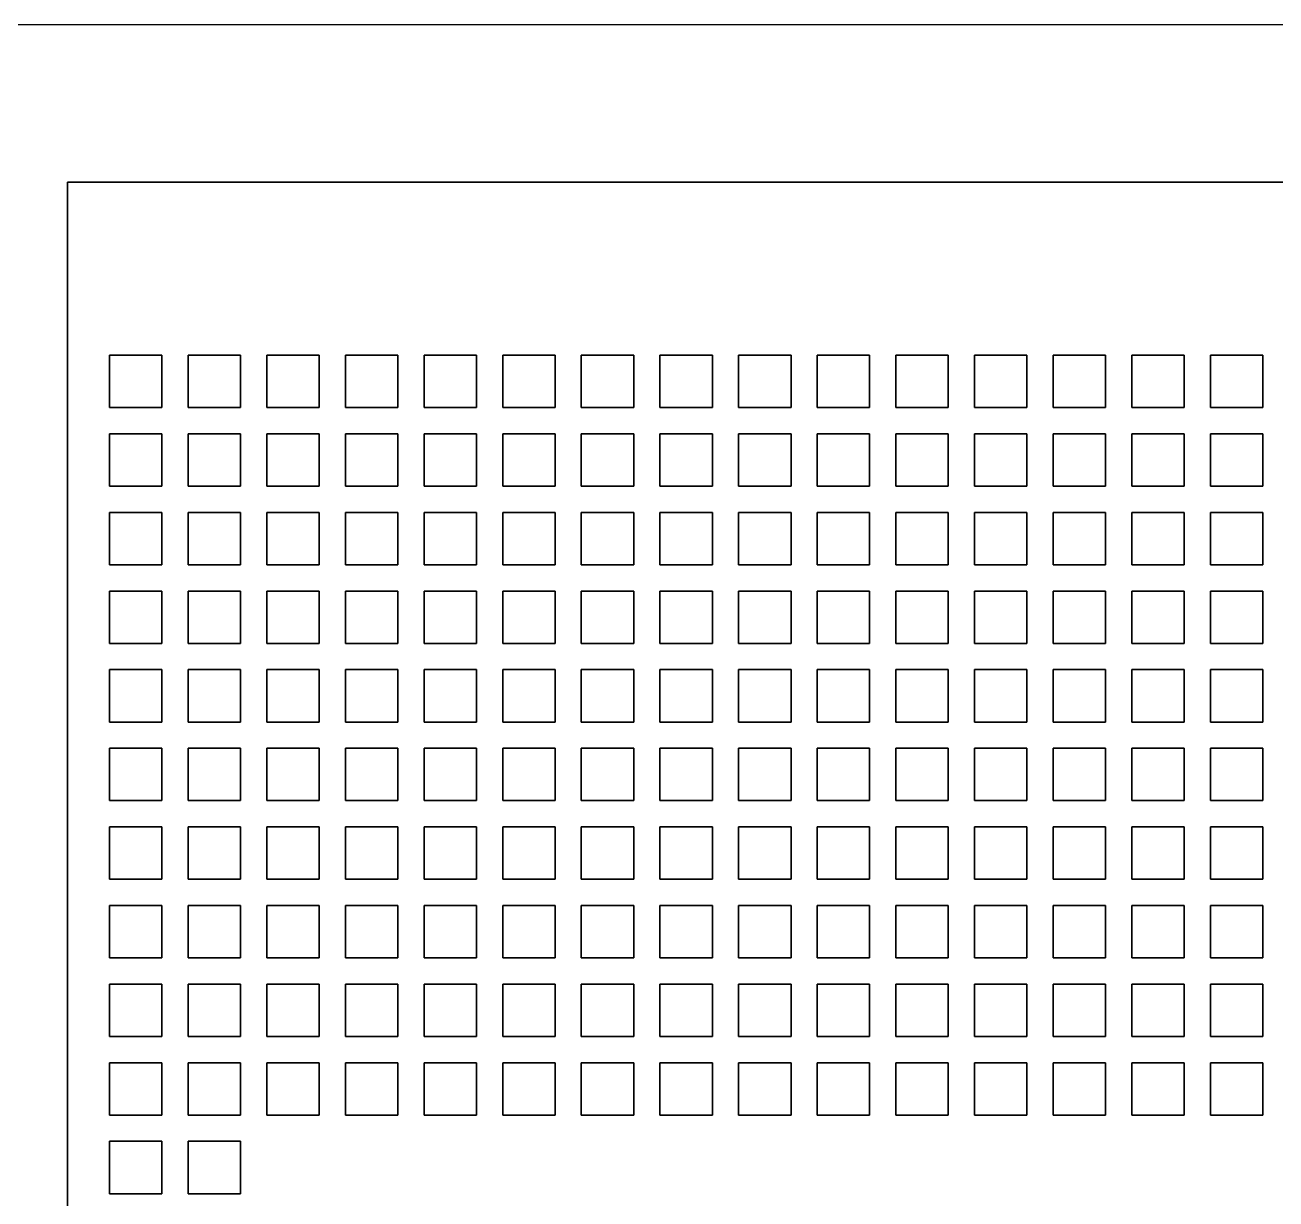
# Model space of a CAD drawing. Header units: millimetres. Extents: x 0 to 840, y -1485 to 297.
# Drawn here: x 176.575 to 178.961, y -1324.37 to -1322.13 of the extents above; entities that cross this region are included whole.
import ezdxf

# ---------------------------------------------------------------- set-up
doc = ezdxf.new("R2010")
doc.units = ezdxf.units.MM

# ---------------------------------------------------------------- blocks, each defined once
blk = doc.blocks.new('XT2_3M ABB')
at = {"color": 7, "lineweight": 35}
for p, q in [((-4.2, 8.9), (-4.2, 3.55)), ((-4.2, 8.9), (-4.2, 3.55)), ((3.95, 3.55), (-3.95, 3.55)), ((3.95, 3.55), (-3.95, 3.55)), ((3.95, 3.55), (-3.91, 3.55))]:
    blk.add_line(p, q, dxfattribs=at)
at = {"color": 7, "lineweight": 35, "ltscale": 0.025}
for p, q in [((-3.87, 5.83), (-3.87, 5.73)), ((-3.77, 5.83), (-3.87, 5.83)), ((-3.87, 5.83), (-3.87, 5.73)), ((-3.77, 5.83), (-3.87, 5.83)), ((-3.77, 5.83), (-3.77, 5.73)), ((-3.77, 5.83), (-3.77, 5.73)), ((-3.72, 5.83), (-3.72, 5.73)), ((-3.62, 5.83), (-3.72, 5.83)), ((-3.72, 5.83), (-3.72, 5.73)), ((-3.62, 5.83), (-3.72, 5.83)), ((-3.62, 5.83), (-3.62, 5.73)), ((-3.62, 5.83), (-3.62, 5.73)), ((-3.57, 5.83), (-3.57, 5.73)), ((-3.47, 5.83), (-3.57, 5.83)), ((-3.57, 5.83), (-3.57, 5.73)), ((-3.47, 5.83), (-3.57, 5.83)), ((-3.47, 5.83), (-3.47, 5.73)), ((-3.47, 5.83), (-3.47, 5.73)), ((-3.42, 5.83), (-3.42, 5.73)), ((-3.32, 5.83), (-3.42, 5.83)), ((-3.42, 5.83), (-3.42, 5.73)), ((-3.32, 5.83), (-3.42, 5.83)), ((-3.32, 5.83), (-3.32, 5.73)), ((-3.32, 5.83), (-3.32, 5.73)), ((-3.27, 5.83), (-3.27, 5.73)), ((-3.17, 5.83), (-3.27, 5.83)), ((-3.27, 5.83), (-3.27, 5.73)), ((-3.17, 5.83), (-3.27, 5.83)), ((-3.17, 5.83), (-3.17, 5.73)), ((-3.17, 5.83), (-3.17, 5.73)), ((-3.12, 5.83), (-3.12, 5.73)), ((-3.02, 5.83), (-3.12, 5.83)), ((-3.12, 5.83), (-3.12, 5.73)), ((-3.02, 5.83), (-3.12, 5.83)), ((-3.02, 5.83), (-3.02, 5.73)), ((-3.02, 5.83), (-3.02, 5.73)), ((-2.97, 5.83), (-2.97, 5.73)), ((-2.87, 5.83), (-2.97, 5.83)), ((-2.97, 5.83), (-2.97, 5.73)), ((-2.87, 5.83), (-2.97, 5.83)), ((-2.87, 5.83), (-2.87, 5.73)), ((-2.87, 5.83), (-2.87, 5.73)), ((-2.82, 5.83), (-2.82, 5.73)), ((-2.72, 5.83), (-2.82, 5.83)), ((-2.82, 5.83), (-2.82, 5.73)), ((-2.72, 5.83), (-2.82, 5.83)), ((-2.72, 5.83), (-2.72, 5.73)), ((-2.72, 5.83), (-2.72, 5.73)), ((-2.67, 5.83), (-2.67, 5.73)), ((-2.57, 5.83), (-2.67, 5.83)), ((-2.67, 5.83), (-2.67, 5.73)), ((-2.57, 5.83), (-2.67, 5.83)), ((-2.57, 5.83), (-2.57, 5.73)), ((-2.57, 5.83), (-2.57, 5.73)), ((-2.52, 5.83), (-2.52, 5.73)), ((-2.42, 5.83), (-2.52, 5.83)), ((-2.52, 5.83), (-2.52, 5.73)), ((-2.42, 5.83), (-2.52, 5.83)), ((-2.42, 5.83), (-2.42, 5.73)), ((-2.42, 5.83), (-2.42, 5.73)), ((-3.77, 5.73), (-3.87, 5.73)), ((-3.77, 5.73), (-3.87, 5.73)), ((-3.62, 5.73), (-3.72, 5.73)), ((-3.62, 5.73), (-3.72, 5.73)), ((-3.47, 5.73), (-3.57, 5.73)), ((-3.47, 5.73), (-3.57, 5.73)), ((-3.32, 5.73), (-3.42, 5.73)), ((-3.32, 5.73), (-3.42, 5.73)), ((-3.17, 5.73), (-3.27, 5.73)), ((-3.17, 5.73), (-3.27, 5.73)), ((-3.02, 5.73), (-3.12, 5.73)), ((-3.02, 5.73), (-3.12, 5.73)), ((-2.87, 5.73), (-2.97, 5.73)), ((-2.87, 5.73), (-2.97, 5.73)), ((-2.72, 5.73), (-2.82, 5.73)), ((-2.72, 5.73), (-2.82, 5.73)), ((-2.57, 5.73), (-2.67, 5.73)), ((-2.57, 5.73), (-2.67, 5.73)), ((-2.42, 5.73), (-2.52, 5.73)), ((-2.42, 5.73), (-2.52, 5.73)), ((-3.87, 5.68), (-3.87, 5.58)), ((-3.77, 5.68), (-3.87, 5.68)), ((-3.87, 5.68), (-3.87, 5.58)), ((-3.77, 5.68), (-3.87, 5.68)), ((-3.77, 5.68), (-3.77, 5.58)), ((-3.77, 5.68), (-3.77, 5.58)), ((-3.72, 5.68), (-3.72, 5.58)), ((-3.62, 5.68), (-3.72, 5.68)), ((-3.72, 5.68), (-3.72, 5.58)), ((-3.62, 5.68), (-3.72, 5.68)), ((-3.62, 5.68), (-3.62, 5.58)), ((-3.62, 5.68), (-3.62, 5.58)), ((-3.57, 5.68), (-3.57, 5.58)), ((-3.47, 5.68), (-3.57, 5.68)), ((-3.57, 5.68), (-3.57, 5.58)), ((-3.47, 5.68), (-3.57, 5.68)), ((-3.47, 5.68), (-3.47, 5.58)), ((-3.47, 5.68), (-3.47, 5.58)), ((-3.42, 5.68), (-3.42, 5.58)), ((-3.32, 5.68), (-3.42, 5.68)), ((-3.42, 5.68), (-3.42, 5.58)), ((-3.32, 5.68), (-3.42, 5.68)), ((-3.32, 5.68), (-3.32, 5.58)), ((-3.32, 5.68), (-3.32, 5.58)), ((-3.27, 5.68), (-3.27, 5.58)), ((-3.17, 5.68), (-3.27, 5.68)), ((-3.27, 5.68), (-3.27, 5.58)), ((-3.17, 5.68), (-3.27, 5.68)), ((-3.17, 5.68), (-3.17, 5.58)), ((-3.17, 5.68), (-3.17, 5.58)), ((-3.12, 5.68), (-3.12, 5.58)), ((-3.02, 5.68), (-3.12, 5.68)), ((-3.12, 5.68), (-3.12, 5.58)), ((-3.02, 5.68), (-3.12, 5.68)), ((-3.02, 5.68), (-3.02, 5.58)), ((-3.02, 5.68), (-3.02, 5.58)), ((-2.97, 5.68), (-2.97, 5.58)), ((-2.87, 5.68), (-2.97, 5.68)), ((-2.97, 5.68), (-2.97, 5.58)), ((-2.87, 5.68), (-2.97, 5.68)), ((-2.87, 5.68), (-2.87, 5.58)), ((-2.87, 5.68), (-2.87, 5.58)), ((-2.82, 5.68), (-2.82, 5.58)), ((-2.72, 5.68), (-2.82, 5.68)), ((-2.82, 5.68), (-2.82, 5.58)), ((-2.72, 5.68), (-2.82, 5.68)), ((-2.72, 5.68), (-2.72, 5.58)), ((-2.72, 5.68), (-2.72, 5.58)), ((-2.67, 5.68), (-2.67, 5.58)), ((-2.57, 5.68), (-2.67, 5.68)), ((-2.67, 5.68), (-2.67, 5.58)), ((-2.57, 5.68), (-2.67, 5.68)), ((-2.57, 5.68), (-2.57, 5.58)), ((-2.57, 5.68), (-2.57, 5.58)), ((-2.52, 5.68), (-2.52, 5.58)), ((-2.42, 5.68), (-2.52, 5.68)), ((-2.52, 5.68), (-2.52, 5.58)), ((-2.42, 5.68), (-2.52, 5.68)), ((-2.42, 5.68), (-2.42, 5.58)), ((-2.42, 5.68), (-2.42, 5.58)), ((-3.77, 5.58), (-3.87, 5.58)), ((-3.77, 5.58), (-3.87, 5.58)), ((-3.62, 5.58), (-3.72, 5.58)), ((-3.62, 5.58), (-3.72, 5.58)), ((-3.47, 5.58), (-3.57, 5.58)), ((-3.47, 5.58), (-3.57, 5.58)), ((-3.32, 5.58), (-3.42, 5.58)), ((-3.32, 5.58), (-3.42, 5.58)), ((-3.17, 5.58), (-3.27, 5.58)), ((-3.17, 5.58), (-3.27, 5.58)), ((-3.02, 5.58), (-3.12, 5.58)), ((-3.02, 5.58), (-3.12, 5.58)), ((-2.87, 5.58), (-2.97, 5.58)), ((-2.87, 5.58), (-2.97, 5.58)), ((-2.72, 5.58), (-2.82, 5.58)), ((-2.72, 5.58), (-2.82, 5.58)), ((-2.57, 5.58), (-2.67, 5.58)), ((-2.57, 5.58), (-2.67, 5.58)), ((-2.42, 5.58), (-2.52, 5.58)), ((-2.42, 5.58), (-2.52, 5.58)), ((-3.87, 5.53), (-3.87, 5.43)), ((-3.77, 5.53), (-3.87, 5.53)), ((-3.87, 5.53), (-3.87, 5.43)), ((-3.77, 5.53), (-3.87, 5.53)), ((-3.77, 5.53), (-3.77, 5.43)), ((-3.77, 5.53), (-3.77, 5.43)), ((-3.72, 5.53), (-3.72, 5.43)), ((-3.62, 5.53), (-3.72, 5.53)), ((-3.72, 5.53), (-3.72, 5.43)), ((-3.62, 5.53), (-3.72, 5.53)), ((-3.62, 5.53), (-3.62, 5.43)), ((-3.62, 5.53), (-3.62, 5.43)), ((-3.57, 5.53), (-3.57, 5.43)), ((-3.47, 5.53), (-3.57, 5.53)), ((-3.57, 5.53), (-3.57, 5.43)), ((-3.47, 5.53), (-3.57, 5.53)), ((-3.47, 5.53), (-3.47, 5.43)), ((-3.47, 5.53), (-3.47, 5.43)), ((-3.42, 5.53), (-3.42, 5.43)), ((-3.32, 5.53), (-3.42, 5.53)), ((-3.42, 5.53), (-3.42, 5.43)), ((-3.32, 5.53), (-3.42, 5.53)), ((-3.32, 5.53), (-3.32, 5.43)), ((-3.32, 5.53), (-3.32, 5.43)), ((-3.27, 5.53), (-3.27, 5.43)), ((-3.17, 5.53), (-3.27, 5.53)), ((-3.27, 5.53), (-3.27, 5.43)), ((-3.17, 5.53), (-3.27, 5.53)), ((-3.17, 5.53), (-3.17, 5.43)), ((-3.17, 5.53), (-3.17, 5.43)), ((-3.12, 5.53), (-3.12, 5.43)), ((-3.02, 5.53), (-3.12, 5.53)), ((-3.12, 5.53), (-3.12, 5.43)), ((-3.02, 5.53), (-3.12, 5.53)), ((-3.02, 5.53), (-3.02, 5.43)), ((-3.02, 5.53), (-3.02, 5.43)), ((-2.97, 5.53), (-2.97, 5.43)), ((-2.87, 5.53), (-2.97, 5.53)), ((-2.97, 5.53), (-2.97, 5.43)), ((-2.87, 5.53), (-2.97, 5.53)), ((-2.87, 5.53), (-2.87, 5.43)), ((-2.87, 5.53), (-2.87, 5.43)), ((-2.82, 5.53), (-2.82, 5.43)), ((-2.72, 5.53), (-2.82, 5.53)), ((-2.82, 5.53), (-2.82, 5.43)), ((-2.72, 5.53), (-2.82, 5.53)), ((-2.72, 5.53), (-2.72, 5.43)), ((-2.72, 5.53), (-2.72, 5.43)), ((-2.67, 5.53), (-2.67, 5.43)), ((-2.57, 5.53), (-2.67, 5.53)), ((-2.67, 5.53), (-2.67, 5.43)), ((-2.57, 5.53), (-2.67, 5.53)), ((-2.57, 5.53), (-2.57, 5.43)), ((-2.57, 5.53), (-2.57, 5.43)), ((-2.52, 5.53), (-2.52, 5.43)), ((-2.42, 5.53), (-2.52, 5.53)), ((-2.52, 5.53), (-2.52, 5.43)), ((-2.42, 5.53), (-2.52, 5.53)), ((-2.42, 5.53), (-2.42, 5.43)), ((-2.42, 5.53), (-2.42, 5.43)), ((-3.77, 5.43), (-3.87, 5.43)), ((-3.77, 5.43), (-3.87, 5.43)), ((-3.62, 5.43), (-3.72, 5.43)), ((-3.62, 5.43), (-3.72, 5.43)), ((-3.47, 5.43), (-3.57, 5.43)), ((-3.47, 5.43), (-3.57, 5.43)), ((-3.32, 5.43), (-3.42, 5.43)), ((-3.32, 5.43), (-3.42, 5.43)), ((-3.17, 5.43), (-3.27, 5.43)), ((-3.17, 5.43), (-3.27, 5.43)), ((-3.02, 5.43), (-3.12, 5.43)), ((-3.02, 5.43), (-3.12, 5.43)), ((-2.87, 5.43), (-2.97, 5.43)), ((-2.87, 5.43), (-2.97, 5.43)), ((-2.72, 5.43), (-2.82, 5.43)), ((-2.72, 5.43), (-2.82, 5.43)), ((-2.57, 5.43), (-2.67, 5.43)), ((-2.57, 5.43), (-2.67, 5.43)), ((-2.42, 5.43), (-2.52, 5.43)), ((-2.42, 5.43), (-2.52, 5.43)), ((-3.87, 5.38), (-3.87, 5.28)), ((-3.77, 5.38), (-3.87, 5.38)), ((-3.87, 5.38), (-3.87, 5.28)), ((-3.77, 5.38), (-3.87, 5.38)), ((-3.77, 5.38), (-3.77, 5.28)), ((-3.77, 5.38), (-3.77, 5.28)), ((-3.72, 5.38), (-3.72, 5.28)), ((-3.62, 5.38), (-3.72, 5.38)), ((-3.72, 5.38), (-3.72, 5.28)), ((-3.62, 5.38), (-3.72, 5.38)), ((-3.62, 5.38), (-3.62, 5.28)), ((-3.62, 5.38), (-3.62, 5.28)), ((-3.57, 5.38), (-3.57, 5.28)), ((-3.47, 5.38), (-3.57, 5.38)), ((-3.57, 5.38), (-3.57, 5.28)), ((-3.47, 5.38), (-3.57, 5.38)), ((-3.47, 5.38), (-3.47, 5.28)), ((-3.47, 5.38), (-3.47, 5.28)), ((-3.42, 5.38), (-3.42, 5.28)), ((-3.32, 5.38), (-3.42, 5.38)), ((-3.42, 5.38), (-3.42, 5.28)), ((-3.32, 5.38), (-3.42, 5.38)), ((-3.32, 5.38), (-3.32, 5.28)), ((-3.32, 5.38), (-3.32, 5.28)), ((-3.27, 5.38), (-3.27, 5.28)), ((-3.17, 5.38), (-3.27, 5.38)), ((-3.27, 5.38), (-3.27, 5.28)), ((-3.17, 5.38), (-3.27, 5.38)), ((-3.17, 5.38), (-3.17, 5.28)), ((-3.17, 5.38), (-3.17, 5.28)), ((-3.12, 5.38), (-3.12, 5.28)), ((-3.02, 5.38), (-3.12, 5.38)), ((-3.12, 5.38), (-3.12, 5.28)), ((-3.02, 5.38), (-3.12, 5.38)), ((-3.02, 5.38), (-3.02, 5.28)), ((-3.02, 5.38), (-3.02, 5.28)), ((-2.97, 5.38), (-2.97, 5.28)), ((-2.87, 5.38), (-2.97, 5.38)), ((-2.97, 5.38), (-2.97, 5.28)), ((-2.87, 5.38), (-2.97, 5.38)), ((-2.87, 5.38), (-2.87, 5.28)), ((-2.87, 5.38), (-2.87, 5.28)), ((-2.82, 5.38), (-2.82, 5.28)), ((-2.72, 5.38), (-2.82, 5.38)), ((-2.82, 5.38), (-2.82, 5.28)), ((-2.72, 5.38), (-2.82, 5.38)), ((-2.72, 5.38), (-2.72, 5.28)), ((-2.72, 5.38), (-2.72, 5.28)), ((-2.67, 5.38), (-2.67, 5.28)), ((-2.57, 5.38), (-2.67, 5.38)), ((-2.67, 5.38), (-2.67, 5.28)), ((-2.57, 5.38), (-2.67, 5.38)), ((-2.57, 5.38), (-2.57, 5.28)), ((-2.57, 5.38), (-2.57, 5.28)), ((-2.52, 5.38), (-2.52, 5.28)), ((-2.42, 5.38), (-2.52, 5.38)), ((-2.52, 5.38), (-2.52, 5.28)), ((-2.42, 5.38), (-2.52, 5.38)), ((-2.42, 5.38), (-2.42, 5.28)), ((-2.42, 5.38), (-2.42, 5.28)), ((-3.77, 5.28), (-3.87, 5.28)), ((-3.77, 5.28), (-3.87, 5.28)), ((-3.62, 5.28), (-3.72, 5.28)), ((-3.62, 5.28), (-3.72, 5.28)), ((-3.47, 5.28), (-3.57, 5.28)), ((-3.47, 5.28), (-3.57, 5.28)), ((-3.32, 5.28), (-3.42, 5.28)), ((-3.32, 5.28), (-3.42, 5.28)), ((-3.17, 5.28), (-3.27, 5.28)), ((-3.17, 5.28), (-3.27, 5.28)), ((-3.02, 5.28), (-3.12, 5.28)), ((-3.02, 5.28), (-3.12, 5.28)), ((-2.87, 5.28), (-2.97, 5.28)), ((-2.87, 5.28), (-2.97, 5.28)), ((-2.72, 5.28), (-2.82, 5.28)), ((-2.72, 5.28), (-2.82, 5.28)), ((-2.57, 5.28), (-2.67, 5.28)), ((-2.57, 5.28), (-2.67, 5.28)), ((-2.42, 5.28), (-2.52, 5.28)), ((-2.42, 5.28), (-2.52, 5.28)), ((-3.87, 5.23), (-3.87, 5.13)), ((-3.77, 5.23), (-3.87, 5.23)), ((-3.87, 5.23), (-3.87, 5.13)), ((-3.77, 5.23), (-3.87, 5.23)), ((-3.77, 5.23), (-3.77, 5.13)), ((-3.77, 5.23), (-3.77, 5.13)), ((-3.72, 5.23), (-3.72, 5.13)), ((-3.62, 5.23), (-3.72, 5.23)), ((-3.72, 5.23), (-3.72, 5.13)), ((-3.62, 5.23), (-3.72, 5.23)), ((-3.62, 5.23), (-3.62, 5.13)), ((-3.62, 5.23), (-3.62, 5.13)), ((-3.57, 5.23), (-3.57, 5.13)), ((-3.47, 5.23), (-3.57, 5.23)), ((-3.57, 5.23), (-3.57, 5.13)), ((-3.47, 5.23), (-3.57, 5.23)), ((-3.47, 5.23), (-3.47, 5.13)), ((-3.47, 5.23), (-3.47, 5.13)), ((-3.42, 5.23), (-3.42, 5.13)), ((-3.32, 5.23), (-3.42, 5.23)), ((-3.42, 5.23), (-3.42, 5.13)), ((-3.32, 5.23), (-3.42, 5.23)), ((-3.32, 5.23), (-3.32, 5.13)), ((-3.32, 5.23), (-3.32, 5.13)), ((-3.27, 5.23), (-3.27, 5.13)), ((-3.17, 5.23), (-3.27, 5.23)), ((-3.27, 5.23), (-3.27, 5.13)), ((-3.17, 5.23), (-3.27, 5.23)), ((-3.17, 5.23), (-3.17, 5.13)), ((-3.17, 5.23), (-3.17, 5.13)), ((-3.12, 5.23), (-3.12, 5.13)), ((-3.02, 5.23), (-3.12, 5.23)), ((-3.12, 5.23), (-3.12, 5.13)), ((-3.02, 5.23), (-3.12, 5.23)), ((-3.02, 5.23), (-3.02, 5.13)), ((-3.02, 5.23), (-3.02, 5.13)), ((-2.97, 5.23), (-2.97, 5.13)), ((-2.87, 5.23), (-2.97, 5.23)), ((-2.97, 5.23), (-2.97, 5.13)), ((-2.87, 5.23), (-2.97, 5.23)), ((-2.87, 5.23), (-2.87, 5.13)), ((-2.87, 5.23), (-2.87, 5.13)), ((-2.82, 5.23), (-2.82, 5.13)), ((-2.72, 5.23), (-2.82, 5.23)), ((-2.82, 5.23), (-2.82, 5.13)), ((-2.72, 5.23), (-2.82, 5.23)), ((-2.72, 5.23), (-2.72, 5.13)), ((-2.72, 5.23), (-2.72, 5.13)), ((-2.67, 5.23), (-2.67, 5.13)), ((-2.57, 5.23), (-2.67, 5.23)), ((-2.67, 5.23), (-2.67, 5.13)), ((-2.57, 5.23), (-2.67, 5.23)), ((-2.57, 5.23), (-2.57, 5.13)), ((-2.57, 5.23), (-2.57, 5.13)), ((-2.52, 5.23), (-2.52, 5.13)), ((-2.42, 5.23), (-2.52, 5.23)), ((-2.52, 5.23), (-2.52, 5.13)), ((-2.42, 5.23), (-2.52, 5.23)), ((-2.42, 5.23), (-2.42, 5.13)), ((-2.42, 5.23), (-2.42, 5.13)), ((-3.77, 5.13), (-3.87, 5.13)), ((-3.77, 5.13), (-3.87, 5.13)), ((-3.62, 5.13), (-3.72, 5.13)), ((-3.62, 5.13), (-3.72, 5.13)), ((-3.47, 5.13), (-3.57, 5.13)), ((-3.47, 5.13), (-3.57, 5.13)), ((-3.32, 5.13), (-3.42, 5.13)), ((-3.32, 5.13), (-3.42, 5.13)), ((-3.17, 5.13), (-3.27, 5.13)), ((-3.17, 5.13), (-3.27, 5.13)), ((-3.02, 5.13), (-3.12, 5.13)), ((-3.02, 5.13), (-3.12, 5.13)), ((-2.87, 5.13), (-2.97, 5.13)), ((-2.87, 5.13), (-2.97, 5.13)), ((-2.72, 5.13), (-2.82, 5.13)), ((-2.72, 5.13), (-2.82, 5.13)), ((-2.57, 5.13), (-2.67, 5.13)), ((-2.57, 5.13), (-2.67, 5.13)), ((-2.42, 5.13), (-2.52, 5.13)), ((-2.42, 5.13), (-2.52, 5.13)), ((-3.87, 5.08), (-3.87, 4.98)), ((-3.77, 5.08), (-3.87, 5.08)), ((-3.87, 5.08), (-3.87, 4.98)), ((-3.77, 5.08), (-3.87, 5.08)), ((-3.77, 5.08), (-3.77, 4.98)), ((-3.77, 5.08), (-3.77, 4.98)), ((-3.72, 5.08), (-3.72, 4.98)), ((-3.62, 5.08), (-3.72, 5.08)), ((-3.72, 5.08), (-3.72, 4.98)), ((-3.62, 5.08), (-3.72, 5.08)), ((-3.62, 5.08), (-3.62, 4.98)), ((-3.62, 5.08), (-3.62, 4.98)), ((-3.57, 5.08), (-3.57, 4.98)), ((-3.47, 5.08), (-3.57, 5.08)), ((-3.57, 5.08), (-3.57, 4.98)), ((-3.47, 5.08), (-3.57, 5.08)), ((-3.47, 5.08), (-3.47, 4.98)), ((-3.47, 5.08), (-3.47, 4.98)), ((-3.42, 5.08), (-3.42, 4.98)), ((-3.32, 5.08), (-3.42, 5.08)), ((-3.42, 5.08), (-3.42, 4.98)), ((-3.32, 5.08), (-3.42, 5.08)), ((-3.32, 5.08), (-3.32, 4.98)), ((-3.32, 5.08), (-3.32, 4.98)), ((-3.27, 5.08), (-3.27, 4.98)), ((-3.17, 5.08), (-3.27, 5.08)), ((-3.27, 5.08), (-3.27, 4.98)), ((-3.17, 5.08), (-3.27, 5.08)), ((-3.17, 5.08), (-3.17, 4.98)), ((-3.17, 5.08), (-3.17, 4.98)), ((-3.12, 5.08), (-3.12, 4.98)), ((-3.02, 5.08), (-3.12, 5.08)), ((-3.12, 5.08), (-3.12, 4.98)), ((-3.02, 5.08), (-3.12, 5.08)), ((-3.02, 5.08), (-3.02, 4.98)), ((-3.02, 5.08), (-3.02, 4.98)), ((-2.97, 5.08), (-2.97, 4.98)), ((-2.87, 5.08), (-2.97, 5.08)), ((-2.97, 5.08), (-2.97, 4.98)), ((-2.87, 5.08), (-2.97, 5.08)), ((-2.87, 5.08), (-2.87, 4.98)), ((-2.87, 5.08), (-2.87, 4.98)), ((-2.82, 5.08), (-2.82, 4.98)), ((-2.72, 5.08), (-2.82, 5.08)), ((-2.82, 5.08), (-2.82, 4.98)), ((-2.72, 5.08), (-2.82, 5.08)), ((-2.72, 5.08), (-2.72, 4.98)), ((-2.72, 5.08), (-2.72, 4.98)), ((-2.67, 5.08), (-2.67, 4.98)), ((-2.57, 5.08), (-2.67, 5.08)), ((-2.67, 5.08), (-2.67, 4.98)), ((-2.57, 5.08), (-2.67, 5.08)), ((-2.57, 5.08), (-2.57, 4.98)), ((-2.57, 5.08), (-2.57, 4.98)), ((-2.52, 5.08), (-2.52, 4.98)), ((-2.42, 5.08), (-2.52, 5.08)), ((-2.52, 5.08), (-2.52, 4.98)), ((-2.42, 5.08), (-2.52, 5.08)), ((-2.42, 5.08), (-2.42, 4.98)), ((-2.42, 5.08), (-2.42, 4.98)), ((-3.77, 4.98), (-3.87, 4.98)), ((-3.77, 4.98), (-3.87, 4.98)), ((-3.62, 4.98), (-3.72, 4.98)), ((-3.62, 4.98), (-3.72, 4.98)), ((-3.47, 4.98), (-3.57, 4.98)), ((-3.47, 4.98), (-3.57, 4.98)), ((-3.32, 4.98), (-3.42, 4.98)), ((-3.32, 4.98), (-3.42, 4.98)), ((-3.17, 4.98), (-3.27, 4.98)), ((-3.17, 4.98), (-3.27, 4.98)), ((-3.02, 4.98), (-3.12, 4.98)), ((-3.02, 4.98), (-3.12, 4.98)), ((-2.87, 4.98), (-2.97, 4.98)), ((-2.87, 4.98), (-2.97, 4.98)), ((-2.72, 4.98), (-2.82, 4.98)), ((-2.72, 4.98), (-2.82, 4.98)), ((-2.57, 4.98), (-2.67, 4.98)), ((-2.57, 4.98), (-2.67, 4.98)), ((-2.42, 4.98), (-2.52, 4.98)), ((-2.42, 4.98), (-2.52, 4.98)), ((-3.87, 4.93), (-3.87, 4.83)), ((-3.77, 4.93), (-3.87, 4.93)), ((-3.87, 4.93), (-3.87, 4.83)), ((-3.77, 4.93), (-3.87, 4.93)), ((-3.77, 4.93), (-3.77, 4.83)), ((-3.77, 4.93), (-3.77, 4.83)), ((-3.72, 4.93), (-3.72, 4.83)), ((-3.62, 4.93), (-3.72, 4.93)), ((-3.72, 4.93), (-3.72, 4.83)), ((-3.62, 4.93), (-3.72, 4.93)), ((-3.62, 4.93), (-3.62, 4.83)), ((-3.62, 4.93), (-3.62, 4.83)), ((-3.57, 4.93), (-3.57, 4.83)), ((-3.47, 4.93), (-3.57, 4.93)), ((-3.57, 4.93), (-3.57, 4.83)), ((-3.47, 4.93), (-3.57, 4.93)), ((-3.47, 4.93), (-3.47, 4.83)), ((-3.47, 4.93), (-3.47, 4.83)), ((-3.42, 4.93), (-3.42, 4.83)), ((-3.32, 4.93), (-3.42, 4.93)), ((-3.42, 4.93), (-3.42, 4.83)), ((-3.32, 4.93), (-3.42, 4.93)), ((-3.32, 4.93), (-3.32, 4.83)), ((-3.32, 4.93), (-3.32, 4.83)), ((-3.27, 4.93), (-3.27, 4.83)), ((-3.17, 4.93), (-3.27, 4.93)), ((-3.27, 4.93), (-3.27, 4.83)), ((-3.17, 4.93), (-3.27, 4.93)), ((-3.17, 4.93), (-3.17, 4.83)), ((-3.17, 4.93), (-3.17, 4.83)), ((-3.12, 4.93), (-3.12, 4.83)), ((-3.02, 4.93), (-3.12, 4.93)), ((-3.12, 4.93), (-3.12, 4.83)), ((-3.02, 4.93), (-3.12, 4.93)), ((-3.02, 4.93), (-3.02, 4.83)), ((-3.02, 4.93), (-3.02, 4.83)), ((-2.97, 4.93), (-2.97, 4.83)), ((-2.87, 4.93), (-2.97, 4.93)), ((-2.97, 4.93), (-2.97, 4.83)), ((-2.87, 4.93), (-2.97, 4.93)), ((-2.87, 4.93), (-2.87, 4.83)), ((-2.87, 4.93), (-2.87, 4.83)), ((-2.82, 4.93), (-2.82, 4.83)), ((-2.72, 4.93), (-2.82, 4.93)), ((-2.82, 4.93), (-2.82, 4.83)), ((-2.72, 4.93), (-2.82, 4.93)), ((-2.72, 4.93), (-2.72, 4.83)), ((-2.72, 4.93), (-2.72, 4.83)), ((-2.67, 4.93), (-2.67, 4.83)), ((-2.57, 4.93), (-2.67, 4.93)), ((-2.67, 4.93), (-2.67, 4.83)), ((-2.57, 4.93), (-2.67, 4.93)), ((-2.57, 4.93), (-2.57, 4.83)), ((-2.57, 4.93), (-2.57, 4.83)), ((-2.52, 4.93), (-2.52, 4.83)), ((-2.42, 4.93), (-2.52, 4.93)), ((-2.52, 4.93), (-2.52, 4.83)), ((-2.42, 4.93), (-2.52, 4.93)), ((-2.42, 4.93), (-2.42, 4.83)), ((-2.42, 4.93), (-2.42, 4.83)), ((-3.77, 4.83), (-3.87, 4.83)), ((-3.77, 4.83), (-3.87, 4.83)), ((-3.62, 4.83), (-3.72, 4.83)), ((-3.62, 4.83), (-3.72, 4.83)), ((-3.47, 4.83), (-3.57, 4.83)), ((-3.47, 4.83), (-3.57, 4.83)), ((-3.32, 4.83), (-3.42, 4.83)), ((-3.32, 4.83), (-3.42, 4.83)), ((-3.17, 4.83), (-3.27, 4.83)), ((-3.17, 4.83), (-3.27, 4.83)), ((-3.02, 4.83), (-3.12, 4.83)), ((-3.02, 4.83), (-3.12, 4.83)), ((-2.87, 4.83), (-2.97, 4.83)), ((-2.87, 4.83), (-2.97, 4.83)), ((-2.72, 4.83), (-2.82, 4.83)), ((-2.72, 4.83), (-2.82, 4.83)), ((-2.57, 4.83), (-2.67, 4.83)), ((-2.57, 4.83), (-2.67, 4.83)), ((-2.42, 4.83), (-2.52, 4.83)), ((-2.42, 4.83), (-2.52, 4.83)), ((-3.87, 4.78), (-3.87, 4.68)), ((-3.77, 4.78), (-3.87, 4.78)), ((-3.87, 4.78), (-3.87, 4.68)), ((-3.77, 4.78), (-3.87, 4.78)), ((-3.77, 4.78), (-3.77, 4.68)), ((-3.77, 4.78), (-3.77, 4.68)), ((-3.72, 4.78), (-3.72, 4.68)), ((-3.62, 4.78), (-3.72, 4.78)), ((-3.72, 4.78), (-3.72, 4.68)), ((-3.62, 4.78), (-3.72, 4.78)), ((-3.62, 4.78), (-3.62, 4.68)), ((-3.62, 4.78), (-3.62, 4.68)), ((-3.57, 4.78), (-3.57, 4.68)), ((-3.47, 4.78), (-3.57, 4.78)), ((-3.57, 4.78), (-3.57, 4.68)), ((-3.47, 4.78), (-3.57, 4.78)), ((-3.47, 4.78), (-3.47, 4.68)), ((-3.47, 4.78), (-3.47, 4.68)), ((-3.42, 4.78), (-3.42, 4.68)), ((-3.32, 4.78), (-3.42, 4.78)), ((-3.42, 4.78), (-3.42, 4.68)), ((-3.32, 4.78), (-3.42, 4.78)), ((-3.32, 4.78), (-3.32, 4.68)), ((-3.32, 4.78), (-3.32, 4.68)), ((-3.27, 4.78), (-3.27, 4.68)), ((-3.17, 4.78), (-3.27, 4.78)), ((-3.27, 4.78), (-3.27, 4.68)), ((-3.17, 4.78), (-3.27, 4.78)), ((-3.17, 4.78), (-3.17, 4.68)), ((-3.17, 4.78), (-3.17, 4.68)), ((-3.12, 4.78), (-3.12, 4.68)), ((-3.02, 4.78), (-3.12, 4.78)), ((-3.12, 4.78), (-3.12, 4.68)), ((-3.02, 4.78), (-3.12, 4.78)), ((-3.02, 4.78), (-3.02, 4.68)), ((-3.02, 4.78), (-3.02, 4.68)), ((-2.97, 4.78), (-2.97, 4.68)), ((-2.87, 4.78), (-2.97, 4.78)), ((-2.97, 4.78), (-2.97, 4.68)), ((-2.87, 4.78), (-2.97, 4.78)), ((-2.87, 4.78), (-2.87, 4.68)), ((-2.87, 4.78), (-2.87, 4.68)), ((-2.82, 4.78), (-2.82, 4.68)), ((-2.72, 4.78), (-2.82, 4.78)), ((-2.82, 4.78), (-2.82, 4.68)), ((-2.72, 4.78), (-2.82, 4.78)), ((-2.72, 4.78), (-2.72, 4.68)), ((-2.72, 4.78), (-2.72, 4.68)), ((-2.67, 4.78), (-2.67, 4.68)), ((-2.57, 4.78), (-2.67, 4.78)), ((-2.67, 4.78), (-2.67, 4.68)), ((-2.57, 4.78), (-2.67, 4.78)), ((-2.57, 4.78), (-2.57, 4.68)), ((-2.57, 4.78), (-2.57, 4.68)), ((-2.52, 4.78), (-2.52, 4.68)), ((-2.42, 4.78), (-2.52, 4.78)), ((-2.52, 4.78), (-2.52, 4.68)), ((-2.42, 4.78), (-2.52, 4.78)), ((-2.42, 4.78), (-2.42, 4.68)), ((-2.42, 4.78), (-2.42, 4.68)), ((-3.77, 4.68), (-3.87, 4.68)), ((-3.77, 4.68), (-3.87, 4.68)), ((-3.62, 4.68), (-3.72, 4.68)), ((-3.62, 4.68), (-3.72, 4.68)), ((-3.47, 4.68), (-3.57, 4.68)), ((-3.47, 4.68), (-3.57, 4.68)), ((-3.32, 4.68), (-3.42, 4.68)), ((-3.32, 4.68), (-3.42, 4.68)), ((-3.17, 4.68), (-3.27, 4.68)), ((-3.17, 4.68), (-3.27, 4.68)), ((-3.02, 4.68), (-3.12, 4.68)), ((-3.02, 4.68), (-3.12, 4.68)), ((-2.87, 4.68), (-2.97, 4.68)), ((-2.87, 4.68), (-2.97, 4.68)), ((-2.72, 4.68), (-2.82, 4.68)), ((-2.72, 4.68), (-2.82, 4.68)), ((-2.57, 4.68), (-2.67, 4.68)), ((-2.57, 4.68), (-2.67, 4.68)), ((-2.42, 4.68), (-2.52, 4.68)), ((-2.42, 4.68), (-2.52, 4.68)), ((-3.87, 4.63), (-3.87, 4.53)), ((-3.77, 4.63), (-3.87, 4.63)), ((-3.87, 4.63), (-3.87, 4.53)), ((-3.77, 4.63), (-3.87, 4.63)), ((-3.77, 4.63), (-3.77, 4.53)), ((-3.77, 4.63), (-3.77, 4.53)), ((-3.72, 4.63), (-3.72, 4.53)), ((-3.62, 4.63), (-3.72, 4.63)), ((-3.72, 4.63), (-3.72, 4.53)), ((-3.62, 4.63), (-3.72, 4.63)), ((-3.62, 4.63), (-3.62, 4.53)), ((-3.62, 4.63), (-3.62, 4.53)), ((-3.57, 4.63), (-3.57, 4.53)), ((-3.47, 4.63), (-3.57, 4.63)), ((-3.57, 4.63), (-3.57, 4.53)), ((-3.47, 4.63), (-3.57, 4.63)), ((-3.47, 4.63), (-3.47, 4.53)), ((-3.47, 4.63), (-3.47, 4.53)), ((-3.42, 4.63), (-3.42, 4.53)), ((-3.32, 4.63), (-3.42, 4.63)), ((-3.42, 4.63), (-3.42, 4.53)), ((-3.32, 4.63), (-3.42, 4.63)), ((-3.32, 4.63), (-3.32, 4.53)), ((-3.32, 4.63), (-3.32, 4.53)), ((-3.27, 4.63), (-3.27, 4.53)), ((-3.17, 4.63), (-3.27, 4.63)), ((-3.27, 4.63), (-3.27, 4.53)), ((-3.17, 4.63), (-3.27, 4.63)), ((-3.17, 4.63), (-3.17, 4.53)), ((-3.17, 4.63), (-3.17, 4.53)), ((-3.12, 4.63), (-3.12, 4.53)), ((-3.02, 4.63), (-3.12, 4.63)), ((-3.12, 4.63), (-3.12, 4.53)), ((-3.02, 4.63), (-3.12, 4.63)), ((-3.02, 4.63), (-3.02, 4.53)), ((-3.02, 4.63), (-3.02, 4.53)), ((-2.97, 4.63), (-2.97, 4.53)), ((-2.87, 4.63), (-2.97, 4.63)), ((-2.97, 4.63), (-2.97, 4.53)), ((-2.87, 4.63), (-2.97, 4.63)), ((-2.87, 4.63), (-2.87, 4.53)), ((-2.87, 4.63), (-2.87, 4.53)), ((-2.82, 4.63), (-2.82, 4.53)), ((-2.72, 4.63), (-2.82, 4.63)), ((-2.82, 4.63), (-2.82, 4.53)), ((-2.72, 4.63), (-2.82, 4.63)), ((-2.72, 4.63), (-2.72, 4.53)), ((-2.72, 4.63), (-2.72, 4.53)), ((-2.67, 4.63), (-2.67, 4.53)), ((-2.57, 4.63), (-2.67, 4.63)), ((-2.67, 4.63), (-2.67, 4.53)), ((-2.57, 4.63), (-2.67, 4.63)), ((-2.57, 4.63), (-2.57, 4.53)), ((-2.57, 4.63), (-2.57, 4.53)), ((-2.52, 4.63), (-2.52, 4.53)), ((-2.42, 4.63), (-2.52, 4.63)), ((-2.52, 4.63), (-2.52, 4.53)), ((-2.42, 4.63), (-2.52, 4.63)), ((-2.42, 4.63), (-2.42, 4.53)), ((-2.42, 4.63), (-2.42, 4.53)), ((-3.77, 4.53), (-3.87, 4.53)), ((-3.77, 4.53), (-3.87, 4.53)), ((-3.62, 4.53), (-3.72, 4.53)), ((-3.62, 4.53), (-3.72, 4.53)), ((-3.47, 4.53), (-3.57, 4.53)), ((-3.47, 4.53), (-3.57, 4.53)), ((-3.32, 4.53), (-3.42, 4.53)), ((-3.32, 4.53), (-3.42, 4.53)), ((-3.17, 4.53), (-3.27, 4.53)), ((-3.17, 4.53), (-3.27, 4.53)), ((-3.02, 4.53), (-3.12, 4.53)), ((-3.02, 4.53), (-3.12, 4.53)), ((-2.87, 4.53), (-2.97, 4.53)), ((-2.87, 4.53), (-2.97, 4.53)), ((-2.72, 4.53), (-2.82, 4.53)), ((-2.72, 4.53), (-2.82, 4.53)), ((-2.57, 4.53), (-2.67, 4.53)), ((-2.57, 4.53), (-2.67, 4.53)), ((-2.42, 4.53), (-2.52, 4.53)), ((-2.42, 4.53), (-2.52, 4.53)), ((-3.87, 4.48), (-3.87, 4.38)), ((-3.77, 4.48), (-3.87, 4.48)), ((-3.87, 4.48), (-3.87, 4.38)), ((-3.77, 4.48), (-3.87, 4.48)), ((-3.77, 4.48), (-3.77, 4.38)), ((-3.77, 4.48), (-3.77, 4.38)), ((-3.72, 4.48), (-3.72, 4.38)), ((-3.62, 4.48), (-3.72, 4.48)), ((-3.72, 4.48), (-3.72, 4.38)), ((-3.62, 4.48), (-3.72, 4.48)), ((-3.62, 4.48), (-3.62, 4.38)), ((-3.62, 4.48), (-3.62, 4.38)), ((-3.57, 4.48), (-3.57, 4.38)), ((-3.47, 4.48), (-3.57, 4.48)), ((-3.57, 4.48), (-3.57, 4.38)), ((-3.47, 4.48), (-3.57, 4.48)), ((-3.47, 4.48), (-3.47, 4.38)), ((-3.47, 4.48), (-3.47, 4.38)), ((-3.42, 4.48), (-3.42, 4.38)), ((-3.32, 4.48), (-3.42, 4.48)), ((-3.42, 4.48), (-3.42, 4.38)), ((-3.32, 4.48), (-3.42, 4.48)), ((-3.32, 4.48), (-3.32, 4.38)), ((-3.32, 4.48), (-3.32, 4.38)), ((-3.27, 4.48), (-3.27, 4.38)), ((-3.17, 4.48), (-3.27, 4.48)), ((-3.27, 4.48), (-3.27, 4.38)), ((-3.17, 4.48), (-3.27, 4.48)), ((-3.17, 4.48), (-3.17, 4.38)), ((-3.17, 4.48), (-3.17, 4.38)), ((-3.12, 4.48), (-3.12, 4.38)), ((-3.02, 4.48), (-3.12, 4.48)), ((-3.12, 4.48), (-3.12, 4.38)), ((-3.02, 4.48), (-3.12, 4.48)), ((-3.02, 4.48), (-3.02, 4.38)), ((-3.02, 4.48), (-3.02, 4.38)), ((-2.97, 4.48), (-2.97, 4.38)), ((-2.87, 4.48), (-2.97, 4.48)), ((-2.97, 4.48), (-2.97, 4.38)), ((-2.87, 4.48), (-2.97, 4.48)), ((-2.87, 4.48), (-2.87, 4.38)), ((-2.87, 4.48), (-2.87, 4.38)), ((-2.82, 4.48), (-2.82, 4.38)), ((-2.72, 4.48), (-2.82, 4.48)), ((-2.82, 4.48), (-2.82, 4.38)), ((-2.72, 4.48), (-2.82, 4.48)), ((-2.72, 4.48), (-2.72, 4.38)), ((-2.72, 4.48), (-2.72, 4.38)), ((-2.67, 4.48), (-2.67, 4.38)), ((-2.57, 4.48), (-2.67, 4.48)), ((-2.67, 4.48), (-2.67, 4.38)), ((-2.57, 4.48), (-2.67, 4.48)), ((-2.57, 4.48), (-2.57, 4.38)), ((-2.57, 4.48), (-2.57, 4.38)), ((-2.52, 4.48), (-2.52, 4.38)), ((-2.42, 4.48), (-2.52, 4.48)), ((-2.52, 4.48), (-2.52, 4.38)), ((-2.42, 4.48), (-2.52, 4.48)), ((-2.42, 4.48), (-2.42, 4.38)), ((-2.42, 4.48), (-2.42, 4.38)), ((-3.77, 4.38), (-3.87, 4.38)), ((-3.77, 4.38), (-3.87, 4.38)), ((-3.62, 4.38), (-3.72, 4.38)), ((-3.62, 4.38), (-3.72, 4.38)), ((-3.47, 4.38), (-3.57, 4.38)), ((-3.47, 4.38), (-3.57, 4.38)), ((-3.32, 4.38), (-3.42, 4.38)), ((-3.32, 4.38), (-3.42, 4.38)), ((-3.17, 4.38), (-3.27, 4.38)), ((-3.17, 4.38), (-3.27, 4.38)), ((-3.02, 4.38), (-3.12, 4.38)), ((-3.02, 4.38), (-3.12, 4.38)), ((-2.87, 4.38), (-2.97, 4.38)), ((-2.87, 4.38), (-2.97, 4.38)), ((-2.72, 4.38), (-2.82, 4.38)), ((-2.72, 4.38), (-2.82, 4.38)), ((-2.57, 4.38), (-2.67, 4.38)), ((-2.57, 4.38), (-2.67, 4.38)), ((-2.42, 4.38), (-2.52, 4.38)), ((-2.42, 4.38), (-2.52, 4.38)), ((-3.87, 4.33), (-3.87, 4.23)), ((-3.77, 4.33), (-3.87, 4.33)), ((-3.87, 4.33), (-3.87, 4.23)), ((-3.77, 4.33), (-3.87, 4.33)), ((-3.77, 4.33), (-3.77, 4.23)), ((-3.77, 4.33), (-3.77, 4.23)), ((-3.72, 4.33), (-3.72, 4.23)), ((-3.62, 4.33), (-3.72, 4.33)), ((-3.72, 4.33), (-3.72, 4.23)), ((-3.62, 4.33), (-3.72, 4.33)), ((-3.62, 4.33), (-3.62, 4.23)), ((-3.62, 4.33), (-3.62, 4.23)), ((-3.57, 4.33), (-3.57, 4.23)), ((-3.47, 4.33), (-3.57, 4.33)), ((-3.57, 4.33), (-3.57, 4.23)), ((-3.47, 4.33), (-3.57, 4.33)), ((-3.47, 4.33), (-3.47, 4.23)), ((-3.47, 4.33), (-3.47, 4.23)), ((-3.42, 4.33), (-3.42, 4.23)), ((-3.32, 4.33), (-3.42, 4.33)), ((-3.42, 4.33), (-3.42, 4.23)), ((-3.32, 4.33), (-3.42, 4.33)), ((-3.32, 4.33), (-3.32, 4.23)), ((-3.32, 4.33), (-3.32, 4.23)), ((-3.27, 4.33), (-3.27, 4.23)), ((-3.17, 4.33), (-3.27, 4.33)), ((-3.27, 4.33), (-3.27, 4.23)), ((-3.17, 4.33), (-3.27, 4.33)), ((-3.17, 4.33), (-3.17, 4.23)), ((-3.17, 4.33), (-3.17, 4.23)), ((-3.12, 4.33), (-3.12, 4.23)), ((-3.02, 4.33), (-3.12, 4.33)), ((-3.12, 4.33), (-3.12, 4.23)), ((-3.02, 4.33), (-3.12, 4.33)), ((-3.02, 4.33), (-3.02, 4.23)), ((-3.02, 4.33), (-3.02, 4.23)), ((-2.97, 4.33), (-2.97, 4.23)), ((-2.87, 4.33), (-2.97, 4.33)), ((-2.97, 4.33), (-2.97, 4.23)), ((-2.87, 4.33), (-2.97, 4.33)), ((-2.87, 4.33), (-2.87, 4.23)), ((-2.87, 4.33), (-2.87, 4.23)), ((-2.82, 4.33), (-2.82, 4.23)), ((-2.72, 4.33), (-2.82, 4.33)), ((-2.82, 4.33), (-2.82, 4.23)), ((-2.72, 4.33), (-2.82, 4.33)), ((-2.72, 4.33), (-2.72, 4.23)), ((-2.72, 4.33), (-2.72, 4.23)), ((-2.67, 4.33), (-2.67, 4.23)), ((-2.57, 4.33), (-2.67, 4.33)), ((-2.67, 4.33), (-2.67, 4.23)), ((-2.57, 4.33), (-2.67, 4.33)), ((-2.57, 4.33), (-2.57, 4.23)), ((-2.57, 4.33), (-2.57, 4.23)), ((-2.52, 4.33), (-2.52, 4.23)), ((-2.42, 4.33), (-2.52, 4.33)), ((-2.52, 4.33), (-2.52, 4.23)), ((-2.42, 4.33), (-2.52, 4.33)), ((-2.42, 4.33), (-2.42, 4.23)), ((-2.42, 4.33), (-2.42, 4.23)), ((-3.77, 4.23), (-3.87, 4.23)), ((-3.77, 4.23), (-3.87, 4.23)), ((-3.62, 4.23), (-3.72, 4.23)), ((-3.62, 4.23), (-3.72, 4.23)), ((-3.47, 4.23), (-3.57, 4.23)), ((-3.47, 4.23), (-3.57, 4.23)), ((-3.32, 4.23), (-3.42, 4.23)), ((-3.32, 4.23), (-3.42, 4.23)), ((-3.17, 4.23), (-3.27, 4.23)), ((-3.17, 4.23), (-3.27, 4.23)), ((-3.02, 4.23), (-3.12, 4.23)), ((-3.02, 4.23), (-3.12, 4.23)), ((-2.87, 4.23), (-2.97, 4.23)), ((-2.87, 4.23), (-2.97, 4.23)), ((-2.72, 4.23), (-2.82, 4.23)), ((-2.72, 4.23), (-2.82, 4.23)), ((-2.57, 4.23), (-2.67, 4.23)), ((-2.57, 4.23), (-2.67, 4.23)), ((-2.42, 4.23), (-2.52, 4.23)), ((-2.42, 4.23), (-2.52, 4.23)), ((-3.87, 4.18), (-3.87, 4.08)), ((-3.77, 4.18), (-3.87, 4.18)), ((-3.87, 4.18), (-3.87, 4.08)), ((-3.77, 4.18), (-3.87, 4.18)), ((-3.77, 4.18), (-3.77, 4.08)), ((-3.77, 4.18), (-3.77, 4.08)), ((-3.72, 4.18), (-3.72, 4.08)), ((-3.62, 4.18), (-3.72, 4.18)), ((-3.72, 4.18), (-3.72, 4.08)), ((-3.62, 4.18), (-3.72, 4.18)), ((-3.62, 4.18), (-3.62, 4.08)), ((-3.62, 4.18), (-3.62, 4.08)), ((-3.57, 4.18), (-3.57, 4.08)), ((-3.47, 4.18), (-3.57, 4.18)), ((-3.57, 4.18), (-3.57, 4.08)), ((-3.47, 4.18), (-3.57, 4.18)), ((-3.47, 4.18), (-3.47, 4.08)), ((-3.47, 4.18), (-3.47, 4.08)), ((-3.42, 4.18), (-3.42, 4.08)), ((-3.32, 4.18), (-3.42, 4.18)), ((-3.42, 4.18), (-3.42, 4.08)), ((-3.32, 4.18), (-3.42, 4.18)), ((-3.32, 4.18), (-3.32, 4.08)), ((-3.32, 4.18), (-3.32, 4.08)), ((-3.27, 4.18), (-3.27, 4.08)), ((-3.17, 4.18), (-3.27, 4.18)), ((-3.27, 4.18), (-3.27, 4.08)), ((-3.17, 4.18), (-3.27, 4.18)), ((-3.17, 4.18), (-3.17, 4.08)), ((-3.17, 4.18), (-3.17, 4.08)), ((-3.12, 4.18), (-3.12, 4.08)), ((-3.02, 4.18), (-3.12, 4.18)), ((-3.12, 4.18), (-3.12, 4.08)), ((-3.02, 4.18), (-3.12, 4.18)), ((-3.02, 4.18), (-3.02, 4.08)), ((-3.02, 4.18), (-3.02, 4.08)), ((-2.97, 4.18), (-2.97, 4.08)), ((-2.87, 4.18), (-2.97, 4.18)), ((-2.97, 4.18), (-2.97, 4.08)), ((-2.87, 4.18), (-2.97, 4.18)), ((-2.87, 4.18), (-2.87, 4.08)), ((-2.87, 4.18), (-2.87, 4.08)), ((-2.82, 4.18), (-2.82, 4.08)), ((-2.72, 4.18), (-2.82, 4.18)), ((-2.82, 4.18), (-2.82, 4.08)), ((-2.72, 4.18), (-2.82, 4.18)), ((-2.72, 4.18), (-2.72, 4.08)), ((-2.72, 4.18), (-2.72, 4.08)), ((-2.67, 4.18), (-2.67, 4.08)), ((-2.57, 4.18), (-2.67, 4.18)), ((-2.67, 4.18), (-2.67, 4.08)), ((-2.57, 4.18), (-2.67, 4.18)), ((-2.57, 4.18), (-2.57, 4.08)), ((-2.57, 4.18), (-2.57, 4.08)), ((-2.52, 4.18), (-2.52, 4.08)), ((-2.42, 4.18), (-2.52, 4.18)), ((-2.52, 4.18), (-2.52, 4.08)), ((-2.42, 4.18), (-2.52, 4.18)), ((-2.42, 4.18), (-2.42, 4.08)), ((-2.42, 4.18), (-2.42, 4.08)), ((-3.77, 4.08), (-3.87, 4.08)), ((-3.77, 4.08), (-3.87, 4.08)), ((-3.62, 4.08), (-3.72, 4.08)), ((-3.62, 4.08), (-3.72, 4.08)), ((-3.47, 4.08), (-3.57, 4.08)), ((-3.47, 4.08), (-3.57, 4.08)), ((-3.32, 4.08), (-3.42, 4.08)), ((-3.32, 4.08), (-3.42, 4.08)), ((-3.17, 4.08), (-3.27, 4.08)), ((-3.17, 4.08), (-3.27, 4.08)), ((-3.02, 4.08), (-3.12, 4.08)), ((-3.02, 4.08), (-3.12, 4.08)), ((-2.87, 4.08), (-2.97, 4.08)), ((-2.87, 4.08), (-2.97, 4.08)), ((-2.72, 4.08), (-2.82, 4.08)), ((-2.72, 4.08), (-2.82, 4.08)), ((-2.57, 4.08), (-2.67, 4.08)), ((-2.57, 4.08), (-2.67, 4.08)), ((-2.42, 4.08), (-2.52, 4.08)), ((-2.42, 4.08), (-2.52, 4.08)), ((-3.87, 4.03), (-3.87, 3.93)), ((-3.77, 4.03), (-3.87, 4.03)), ((-3.87, 4.03), (-3.87, 3.93)), ((-3.77, 4.03), (-3.87, 4.03)), ((-3.77, 4.03), (-3.77, 3.93)), ((-3.77, 4.03), (-3.77, 3.93)), ((-3.72, 4.03), (-3.72, 3.93)), ((-3.62, 4.03), (-3.72, 4.03)), ((-3.72, 4.03), (-3.72, 3.93)), ((-3.62, 4.03), (-3.72, 4.03)), ((-3.62, 4.03), (-3.62, 3.93)), ((-3.62, 4.03), (-3.62, 3.93)), ((-3.57, 4.03), (-3.57, 3.93)), ((-3.47, 4.03), (-3.57, 4.03)), ((-3.57, 4.03), (-3.57, 3.93)), ((-3.47, 4.03), (-3.57, 4.03)), ((-3.47, 4.03), (-3.47, 3.93)), ((-3.47, 4.03), (-3.47, 3.93)), ((-3.42, 4.03), (-3.42, 3.93)), ((-3.32, 4.03), (-3.42, 4.03)), ((-3.42, 4.03), (-3.42, 3.93)), ((-3.32, 4.03), (-3.42, 4.03)), ((-3.32, 4.03), (-3.32, 3.93)), ((-3.32, 4.03), (-3.32, 3.93)), ((-3.27, 4.03), (-3.27, 3.93)), ((-3.17, 4.03), (-3.27, 4.03)), ((-3.27, 4.03), (-3.27, 3.93)), ((-3.17, 4.03), (-3.27, 4.03)), ((-3.17, 4.03), (-3.17, 3.93)), ((-3.17, 4.03), (-3.17, 3.93)), ((-3.12, 4.03), (-3.12, 3.93)), ((-3.02, 4.03), (-3.12, 4.03)), ((-3.12, 4.03), (-3.12, 3.93)), ((-3.02, 4.03), (-3.12, 4.03)), ((-3.02, 4.03), (-3.02, 3.93)), ((-3.02, 4.03), (-3.02, 3.93)), ((-2.97, 4.03), (-2.97, 3.93)), ((-2.87, 4.03), (-2.97, 4.03)), ((-2.97, 4.03), (-2.97, 3.93)), ((-2.87, 4.03), (-2.97, 4.03)), ((-2.87, 4.03), (-2.87, 3.93)), ((-2.87, 4.03), (-2.87, 3.93)), ((-2.82, 4.03), (-2.82, 3.93)), ((-2.72, 4.03), (-2.82, 4.03)), ((-2.82, 4.03), (-2.82, 3.93)), ((-2.72, 4.03), (-2.82, 4.03)), ((-2.72, 4.03), (-2.72, 3.93)), ((-2.72, 4.03), (-2.72, 3.93)), ((-2.67, 4.03), (-2.67, 3.93)), ((-2.57, 4.03), (-2.67, 4.03)), ((-2.67, 4.03), (-2.67, 3.93)), ((-2.57, 4.03), (-2.67, 4.03)), ((-2.57, 4.03), (-2.57, 3.93)), ((-2.57, 4.03), (-2.57, 3.93)), ((-2.52, 4.03), (-2.52, 3.93)), ((-2.42, 4.03), (-2.52, 4.03)), ((-2.52, 4.03), (-2.52, 3.93)), ((-2.42, 4.03), (-2.52, 4.03)), ((-2.42, 4.03), (-2.42, 3.93)), ((-2.42, 4.03), (-2.42, 3.93)), ((-3.77, 3.93), (-3.87, 3.93)), ((-3.77, 3.93), (-3.87, 3.93)), ((-3.62, 3.93), (-3.72, 3.93)), ((-3.62, 3.93), (-3.72, 3.93)), ((-3.47, 3.93), (-3.57, 3.93)), ((-3.47, 3.93), (-3.57, 3.93)), ((-3.32, 3.93), (-3.42, 3.93)), ((-3.32, 3.93), (-3.42, 3.93)), ((-3.17, 3.93), (-3.27, 3.93)), ((-3.17, 3.93), (-3.27, 3.93)), ((-3.02, 3.93), (-3.12, 3.93)), ((-3.02, 3.93), (-3.12, 3.93)), ((-2.87, 3.93), (-2.97, 3.93)), ((-2.87, 3.93), (-2.97, 3.93)), ((-2.72, 3.93), (-2.82, 3.93)), ((-2.72, 3.93), (-2.82, 3.93)), ((-2.57, 3.93), (-2.67, 3.93)), ((-2.57, 3.93), (-2.67, 3.93)), ((-2.42, 3.93), (-2.52, 3.93)), ((-2.42, 3.93), (-2.52, 3.93)), ((-3.87, 3.88), (-3.87, 3.78)), ((-3.77, 3.88), (-3.87, 3.88)), ((-3.87, 3.88), (-3.87, 3.78)), ((-3.77, 3.88), (-3.87, 3.88)), ((-3.77, 3.88), (-3.77, 3.78)), ((-3.77, 3.88), (-3.77, 3.78)), ((-3.72, 3.88), (-3.72, 3.78)), ((-3.62, 3.88), (-3.72, 3.88)), ((-3.72, 3.88), (-3.72, 3.78)), ((-3.62, 3.88), (-3.72, 3.88)), ((-3.62, 3.88), (-3.62, 3.78)), ((-3.62, 3.88), (-3.62, 3.78)), ((-3.57, 3.88), (-3.57, 3.78)), ((-3.47, 3.88), (-3.57, 3.88)), ((-3.57, 3.88), (-3.57, 3.78)), ((-3.47, 3.88), (-3.57, 3.88)), ((-3.47, 3.88), (-3.47, 3.78)), ((-3.47, 3.88), (-3.47, 3.78)), ((-3.42, 3.88), (-3.42, 3.78)), ((-3.32, 3.88), (-3.42, 3.88)), ((-3.42, 3.88), (-3.42, 3.78)), ((-3.32, 3.88), (-3.42, 3.88)), ((-3.32, 3.88), (-3.32, 3.78)), ((-3.32, 3.88), (-3.32, 3.78)), ((-3.27, 3.88), (-3.27, 3.78)), ((-3.17, 3.88), (-3.27, 3.88)), ((-3.27, 3.88), (-3.27, 3.78)), ((-3.17, 3.88), (-3.27, 3.88)), ((-3.17, 3.88), (-3.17, 3.78)), ((-3.17, 3.88), (-3.17, 3.78)), ((-3.12, 3.88), (-3.12, 3.78)), ((-3.02, 3.88), (-3.12, 3.88)), ((-3.12, 3.88), (-3.12, 3.78)), ((-3.02, 3.88), (-3.12, 3.88)), ((-3.02, 3.88), (-3.02, 3.78)), ((-3.02, 3.88), (-3.02, 3.78)), ((-2.97, 3.88), (-2.97, 3.78)), ((-2.87, 3.88), (-2.97, 3.88)), ((-2.97, 3.88), (-2.97, 3.78)), ((-2.87, 3.88), (-2.97, 3.88)), ((-2.87, 3.88), (-2.87, 3.78)), ((-2.87, 3.88), (-2.87, 3.78)), ((-2.82, 3.88), (-2.82, 3.78)), ((-2.72, 3.88), (-2.82, 3.88)), ((-2.82, 3.88), (-2.82, 3.78)), ((-2.72, 3.88), (-2.82, 3.88)), ((-2.72, 3.88), (-2.72, 3.78)), ((-2.72, 3.88), (-2.72, 3.78)), ((-2.67, 3.88), (-2.67, 3.78)), ((-2.57, 3.88), (-2.67, 3.88)), ((-2.67, 3.88), (-2.67, 3.78)), ((-2.57, 3.88), (-2.67, 3.88)), ((-2.57, 3.88), (-2.57, 3.78)), ((-2.57, 3.88), (-2.57, 3.78)), ((-2.52, 3.88), (-2.52, 3.78)), ((-2.42, 3.88), (-2.52, 3.88)), ((-2.52, 3.88), (-2.52, 3.78)), ((-2.42, 3.88), (-2.52, 3.88)), ((-2.42, 3.88), (-2.42, 3.78)), ((-2.42, 3.88), (-2.42, 3.78)), ((-2.37, 3.88), (-2.37, 3.78)), ((-2.37, 3.88), (-2.27, 3.88)), ((-2.37, 3.88), (-2.37, 3.78)), ((-2.37, 3.88), (-2.27, 3.88)), ((-2.27, 3.88), (-2.27, 3.78)), ((-2.27, 3.88), (-2.27, 3.78)), ((-3.77, 3.78), (-3.87, 3.78)), ((-3.77, 3.78), (-3.87, 3.78)), ((-3.62, 3.78), (-3.72, 3.78)), ((-3.62, 3.78), (-3.72, 3.78)), ((-3.47, 3.78), (-3.57, 3.78)), ((-3.47, 3.78), (-3.57, 3.78)), ((-3.32, 3.78), (-3.42, 3.78)), ((-3.32, 3.78), (-3.42, 3.78)), ((-3.17, 3.78), (-3.27, 3.78)), ((-3.17, 3.78), (-3.27, 3.78)), ((-3.02, 3.78), (-3.12, 3.78)), ((-3.02, 3.78), (-3.12, 3.78)), ((-2.87, 3.78), (-2.97, 3.78)), ((-2.87, 3.78), (-2.97, 3.78)), ((-2.72, 3.78), (-2.82, 3.78)), ((-2.72, 3.78), (-2.82, 3.78)), ((-2.57, 3.78), (-2.67, 3.78)), ((-2.57, 3.78), (-2.67, 3.78)), ((-2.42, 3.78), (-2.52, 3.78)), ((-2.42, 3.78), (-2.52, 3.78)), ((-2.37, 3.78), (-2.27, 3.78)), ((-2.37, 3.78), (-2.27, 3.78)), ((-3.87, 3.73), (-3.87, 3.63)), ((-3.77, 3.73), (-3.87, 3.73)), ((-3.87, 3.73), (-3.87, 3.63)), ((-3.77, 3.73), (-3.87, 3.73)), ((-3.77, 3.73), (-3.77, 3.63)), ((-3.77, 3.73), (-3.77, 3.63)), ((-3.72, 3.73), (-3.72, 3.63)), ((-3.62, 3.73), (-3.72, 3.73)), ((-3.72, 3.73), (-3.72, 3.63)), ((-3.62, 3.73), (-3.72, 3.73)), ((-3.62, 3.73), (-3.62, 3.63)), ((-3.62, 3.73), (-3.62, 3.63)), ((-3.57, 3.73), (-3.57, 3.63)), ((-3.47, 3.73), (-3.57, 3.73)), ((-3.57, 3.73), (-3.57, 3.63)), ((-3.47, 3.73), (-3.57, 3.73)), ((-3.47, 3.73), (-3.47, 3.63)), ((-3.47, 3.73), (-3.47, 3.63)), ((-3.42, 3.73), (-3.42, 3.63)), ((-3.32, 3.73), (-3.42, 3.73)), ((-3.42, 3.73), (-3.42, 3.63)), ((-3.32, 3.73), (-3.42, 3.73)), ((-3.32, 3.73), (-3.32, 3.63)), ((-3.32, 3.73), (-3.32, 3.63)), ((-3.27, 3.73), (-3.27, 3.63)), ((-3.17, 3.73), (-3.27, 3.73)), ((-3.27, 3.73), (-3.27, 3.63)), ((-3.17, 3.73), (-3.27, 3.73)), ((-3.17, 3.73), (-3.17, 3.63)), ((-3.17, 3.73), (-3.17, 3.63)), ((-3.12, 3.73), (-3.12, 3.63)), ((-3.02, 3.73), (-3.12, 3.73)), ((-3.12, 3.73), (-3.12, 3.63)), ((-3.02, 3.73), (-3.12, 3.73)), ((-3.02, 3.73), (-3.02, 3.63)), ((-3.02, 3.73), (-3.02, 3.63)), ((-2.97, 3.73), (-2.97, 3.63)), ((-2.87, 3.73), (-2.97, 3.73)), ((-2.97, 3.73), (-2.97, 3.63)), ((-2.87, 3.73), (-2.97, 3.73)), ((-2.87, 3.73), (-2.87, 3.63)), ((-2.87, 3.73), (-2.87, 3.63)), ((-2.82, 3.73), (-2.82, 3.63)), ((-2.72, 3.73), (-2.82, 3.73)), ((-2.82, 3.73), (-2.82, 3.63)), ((-2.72, 3.73), (-2.82, 3.73)), ((-2.72, 3.73), (-2.72, 3.63)), ((-2.72, 3.73), (-2.72, 3.63)), ((-2.67, 3.73), (-2.67, 3.63)), ((-2.57, 3.73), (-2.67, 3.73)), ((-2.67, 3.73), (-2.67, 3.63)), ((-2.57, 3.73), (-2.67, 3.73)), ((-2.57, 3.73), (-2.57, 3.63)), ((-2.57, 3.73), (-2.57, 3.63)), ((-2.52, 3.73), (-2.52, 3.63)), ((-2.42, 3.73), (-2.52, 3.73)), ((-2.52, 3.73), (-2.52, 3.63)), ((-2.42, 3.73), (-2.52, 3.73)), ((-2.42, 3.73), (-2.42, 3.63)), ((-2.42, 3.73), (-2.42, 3.63)), ((-2.37, 3.73), (-2.37, 3.63)), ((-2.37, 3.73), (-2.27, 3.73)), ((-2.37, 3.73), (-2.37, 3.63)), ((-2.37, 3.73), (-2.27, 3.73)), ((-2.27, 3.73), (-2.27, 3.63)), ((-2.27, 3.73), (-2.27, 3.63)), ((-3.77, 3.63), (-3.87, 3.63)), ((-3.77, 3.63), (-3.87, 3.63)), ((-3.62, 3.63), (-3.72, 3.63)), ((-3.62, 3.63), (-3.72, 3.63)), ((-3.47, 3.63), (-3.57, 3.63)), ((-3.47, 3.63), (-3.57, 3.63)), ((-3.32, 3.63), (-3.42, 3.63)), ((-3.32, 3.63), (-3.42, 3.63)), ((-3.17, 3.63), (-3.27, 3.63)), ((-3.17, 3.63), (-3.27, 3.63)), ((-3.02, 3.63), (-3.12, 3.63)), ((-3.02, 3.63), (-3.12, 3.63)), ((-2.87, 3.63), (-2.97, 3.63)), ((-2.87, 3.63), (-2.97, 3.63)), ((-2.72, 3.63), (-2.82, 3.63)), ((-2.72, 3.63), (-2.82, 3.63)), ((-2.57, 3.63), (-2.67, 3.63)), ((-2.57, 3.63), (-2.67, 3.63)), ((-2.42, 3.63), (-2.52, 3.63)), ((-2.42, 3.63), (-2.52, 3.63)), ((-2.37, 3.63), (-2.27, 3.63)), ((-2.37, 3.63), (-2.27, 3.63))]:
    blk.add_line(p, q, dxfattribs=at)
at = {"color": 7, "lineweight": 35, "ltscale": 0.0625}
blk.add_line((-4.2, 3.55), (-3.95, 3.55), dxfattribs=at)
blk.add_line((-4.2, 3.55), (-3.95, 3.55), dxfattribs=at)
at = {"color": 7, "lineweight": 35, "ltscale": 0.062048}
blk.add_line((-3.95, 3.55), (-4.1982, 3.55), dxfattribs=at)
at = {"layer": 'Defpoints', "color": 3}
blk.add_line((-4.5, 12.4), (-4.5, 0.6), dxfattribs=at)

msp = doc.modelspace()

# ---------------------------------------------------------------- block references
at = {"rotation": 270}
msp.add_blockref('XT2_3M ABB', (173.1057, -1326.6295), dxfattribs=at)

doc.saveas('drawing.dxf')
